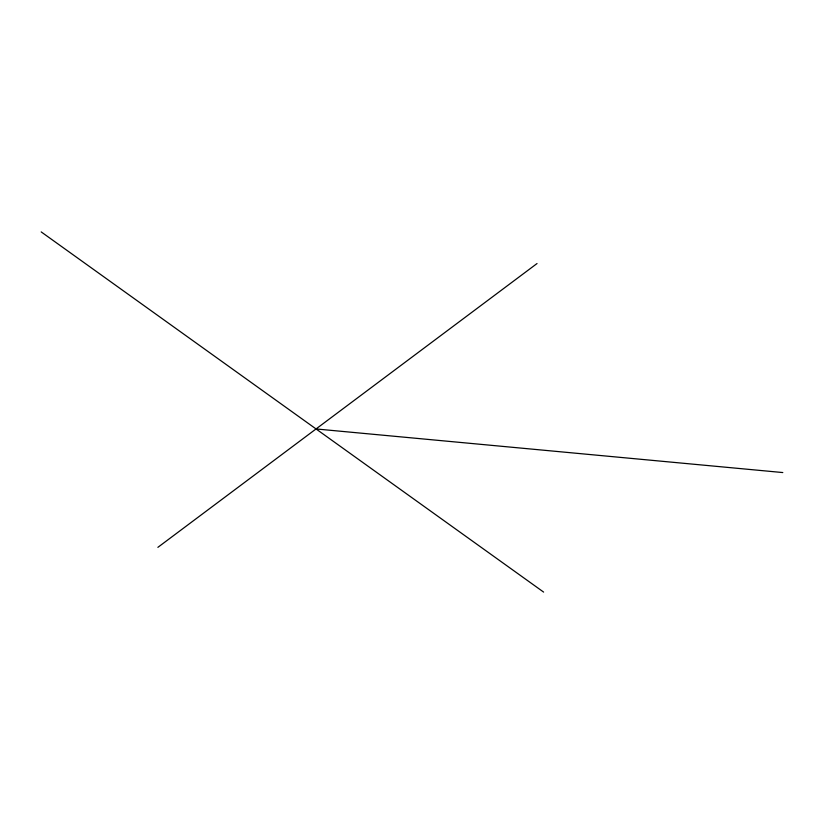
<?xml version="1.0" encoding="UTF-8"?>
<svg xmlns="http://www.w3.org/2000/svg" width="824" height="824" viewBox="0 0 824 824"><rect width="100%" height="100%" fill="white"/><g stroke="black" fill="none" stroke-linecap="round" stroke-linejoin="round"><path stroke-width="1.24" d="M157.878 547.342L537.032 263.536M316.045 428.954L782.8 472.554M41.2 231.915L543.613 592.085"/></g></svg>
